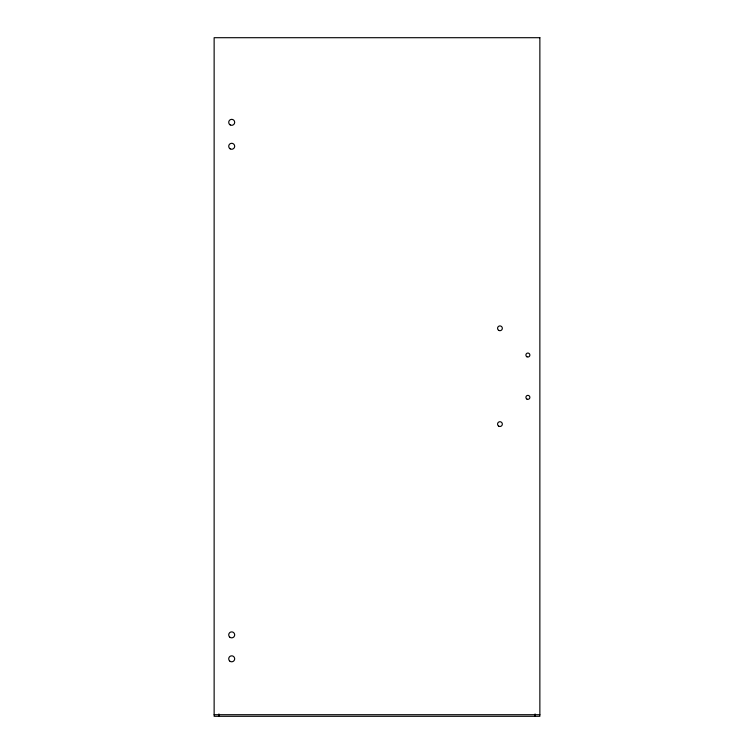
<?xml version="1.0" encoding="UTF-8"?>
<svg xmlns="http://www.w3.org/2000/svg" width="754" height="754" viewBox="0 0 754 754"><rect width="100%" height="100%" fill="white"/><g stroke="black" fill="none" stroke-linecap="round" stroke-linejoin="round"><path stroke-width="1.13" d="M214.136 714.707L539.864 714.707M535.076 713.944L535.076 716.3M218.924 713.944L218.924 716.3M539.864 37.7L214.136 37.7L214.136 716.3L539.864 716.3L539.864 37.7M498.752 330.375A2.394 2.394 0 0 0 502.343 328.301A2.394 2.394 0 0 0 498.752 326.228A2.394 2.394 0 0 0 498.752 330.375M229.584 660.938A2.997 2.997 0 0 0 234.588 659.59A2.997 2.997 0 0 0 230.922 655.923A2.997 2.997 0 0 0 229.584 660.938M498.752 426.18A2.394 2.394 0 0 0 502.343 424.106A2.394 2.394 0 0 0 498.752 422.033A2.394 2.394 0 0 0 498.752 426.18M229.584 636.989A2.997 2.997 0 0 0 234.588 635.641A2.997 2.997 0 0 0 230.922 631.975A2.997 2.997 0 0 0 229.584 636.989M230.206 124.919A2.997 2.997 0 0 0 234.692 122.327A2.997 2.997 0 0 0 230.206 119.735A2.997 2.997 0 0 0 230.206 124.919M230.206 148.868A2.997 2.997 0 0 0 234.692 146.276A2.997 2.997 0 0 0 230.206 143.684A2.997 2.997 0 0 0 230.206 148.868M526.895 356.774A1.998 1.998 0 0 0 529.883 355.049A1.998 1.998 0 0 0 526.895 353.315A1.998 1.998 0 0 0 526.895 356.774M526.895 399.083A1.998 1.998 0 0 0 529.883 397.358A1.998 1.998 0 0 0 526.895 395.633A1.998 1.998 0 0 0 526.895 399.083"/></g></svg>
